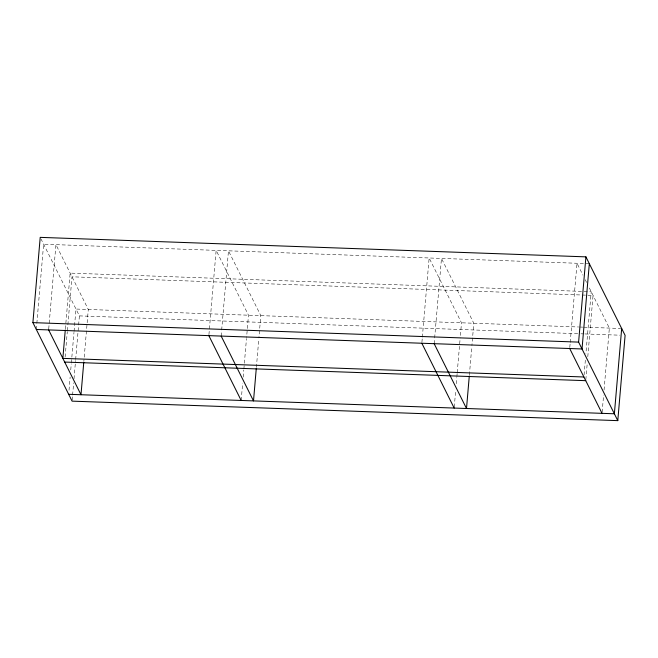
<?xml version="1.0" encoding="UTF-8"?>
<svg xmlns="http://www.w3.org/2000/svg" width="658" height="658" viewBox="0 0 658 658"><rect width="100%" height="100%" fill="white"/><g stroke="black" fill="none" stroke-linecap="round" stroke-linejoin="round"><path stroke-width="0.49" stroke-dasharray="3.29 2.47" d="M36.322 329.477L36.758 324.402M36.84 323.382L43.625 244.217L589.329 263.702M48.725 328.901L55.946 244.653L88.295 309.474L83.862 361.242M65.364 328.934L70.151 273.111L591.213 291.724L585.908 353.634M65.117 356.99L67.297 331.607M67.379 330.596L71.993 276.804L593.055 295.409L587.742 357.327M69.016 390.235L70.143 377.042M70.751 369.936L71.278 363.841M71.36 362.829L73.976 332.38M74.058 331.369L75.974 309.038L578.596 326.985M72.174 400.13L72.52 396.067M72.61 395.055L73.655 382.874M74 378.819L75.563 360.543M75.654 359.531L78.524 326.039M78.615 325.019L79.396 315.889L41.067 239.076M208.923 334.618L216.145 250.377L248.485 315.198L246.577 337.529M221.154 336.074L221.59 330.999M221.68 329.987L228.466 250.813L260.815 315.634L258.898 337.965M241.182 400.459L242.662 383.203M243.18 377.108L243.789 370.01M243.879 368.99L246.487 338.541M256.373 367.403L258.808 338.985M421.918 342.226L422.272 338.171M422.354 337.151L429.139 257.985L461.488 322.807L460.189 338.031M434.157 343.682L441.469 258.421L473.809 323.243L471.901 345.573M454.267 407.047L455.657 390.811M456.265 383.704L456.792 377.618M456.882 376.598L457.137 373.555M457.228 372.535L460.098 339.043M469.376 375.011L471.811 346.593M569.787 347.506L570.141 343.451M570.223 342.431L577.008 263.266L582.93 275.134M584.074 374.953L585.472 358.709M585.834 379.658L587.224 363.413M602.136 412.327L603.616 395.071M604.052 389.997L609.357 328.087L588.861 287.003M579.624 327.026L582.7 327.133M583.728 327.174L620.659 328.49M79.396 315.889L579.969 333.762M580.989 333.803L584.065 333.91M585.094 333.951L619.968 335.193M585.209 279.699L586.582 282.438"/><path stroke-width="0.99" d="M32.9 322.626L40.212 237.365L585.916 256.859L625.1 335.374L617.788 420.635L72.084 401.141L32.9 322.626L578.604 342.111L617.788 420.635M65.282 329.954L62.839 358.371L583.901 376.985M83.772 362.254L80.992 394.734L48.643 329.913M256.283 368.414L253.503 400.895L221.154 336.074M469.286 376.022L466.506 408.503L434.157 343.682M578.604 342.111L585.916 256.859M589.329 263.702L582.026 348.962L36.322 329.477M621.678 328.523L614.375 413.783L68.671 394.298M64.681 362.065L585.743 380.669M569.705 348.526L602.054 413.347M421.836 343.246L454.185 408.067M208.833 335.638L241.182 400.459"/></g></svg>
